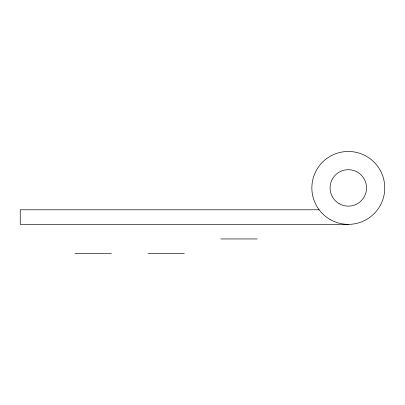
<?xml version="1.0" encoding="UTF-8"?>
<svg xmlns="http://www.w3.org/2000/svg" width="405" height="405" viewBox="0 0 405 405"><rect width="100%" height="100%" fill="white"/><g stroke="black" fill="none" stroke-linecap="round" stroke-linejoin="round"><path stroke-width="0.61" d="M319.14 209.79L20.25 209.79L20.25 224.37L348.3 224.37M220.867 238.95L257.175 238.95M75.067 253.53L111.375 253.53M147.967 253.53L184.275 253.53M330.075 219.485A36.45 36.45 0 0 0 384.75 187.92A36.45 36.45 0 0 0 330.075 156.355A36.45 36.45 0 0 0 330.075 219.485M339.188 203.705A18.225 18.225 0 0 0 366.525 187.92A18.225 18.225 0 0 0 339.188 172.135A18.225 18.225 0 0 0 339.188 203.705"/></g></svg>
